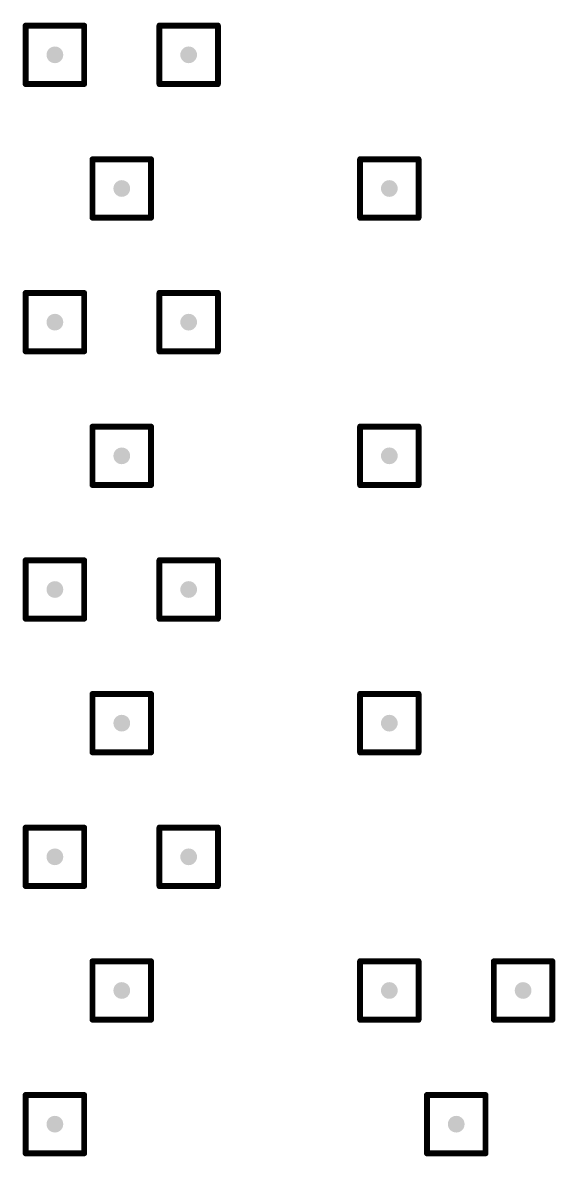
# Model space of a CAD drawing. Header units: inches. Extents: x 0 to 17, y 0 to 4.
# Drawn here: x 0.008 to 0.259, y 1.268 to 1.803 of the extents above; entities that cross this region are included whole.
import ezdxf

# ---------------------------------------------------------------- set-up
doc = ezdxf.new("R2010")
doc.units = ezdxf.units.IN
doc.header["$MEASUREMENT"] = 0
doc.layers.add('Drill Drawing', color=1, linetype='Continuous')
doc.layers.add('Via Holes', color=16, linetype='Continuous')

msp = doc.modelspace()

# ---------------------------------------------------------------- hatches: boundary and pattern name
at = {"layer": 'Via Holes'}
h = msp.add_hatch(color=7, dxfattribs=at)
edge = h.paths.add_edge_path()
edge.add_arc((0.02362, 1.7874), 0.00394, 0, 360)
h = msp.add_hatch(color=7, dxfattribs=at)
edge = h.paths.add_edge_path()
edge.add_arc((0.08661, 1.7874), 0.00394, 0, 360)
h = msp.add_hatch(color=7, dxfattribs=at)
edge = h.paths.add_edge_path()
edge.add_arc((0.05512, 1.72441), 0.00394, 0, 360)
h = msp.add_hatch(color=7, dxfattribs=at)
edge = h.paths.add_edge_path()
edge.add_arc((0.1811, 1.72441), 0.00394, 0, 360)
h = msp.add_hatch(color=7, dxfattribs=at)
edge = h.paths.add_edge_path()
edge.add_arc((0.02362, 1.66142), 0.00394, 0, 360)
h = msp.add_hatch(color=7, dxfattribs=at)
edge = h.paths.add_edge_path()
edge.add_arc((0.08661, 1.66142), 0.00394, 0, 360)
h = msp.add_hatch(color=7, dxfattribs=at)
edge = h.paths.add_edge_path()
edge.add_arc((0.05512, 1.59842), 0.00394, 0, 360)
h = msp.add_hatch(color=7, dxfattribs=at)
edge = h.paths.add_edge_path()
edge.add_arc((0.1811, 1.59842), 0.00394, 0, 360)
h = msp.add_hatch(color=7, dxfattribs=at)
edge = h.paths.add_edge_path()
edge.add_arc((0.02362, 1.53543), 0.00394, 0, 360)
h = msp.add_hatch(color=7, dxfattribs=at)
edge = h.paths.add_edge_path()
edge.add_arc((0.08661, 1.53543), 0.00394, 0, 360)
h = msp.add_hatch(color=7, dxfattribs=at)
edge = h.paths.add_edge_path()
edge.add_arc((0.05512, 1.47244), 0.00394, 0, 360)
h = msp.add_hatch(color=7, dxfattribs=at)
edge = h.paths.add_edge_path()
edge.add_arc((0.1811, 1.47244), 0.00394, 0, 360)
h = msp.add_hatch(color=7, dxfattribs=at)
edge = h.paths.add_edge_path()
edge.add_arc((0.02362, 1.40945), 0.00394, 0, 360)
h = msp.add_hatch(color=7, dxfattribs=at)
edge = h.paths.add_edge_path()
edge.add_arc((0.08661, 1.40945), 0.00394, 0, 360)
h = msp.add_hatch(color=7, dxfattribs=at)
edge = h.paths.add_edge_path()
edge.add_arc((0.05512, 1.34646), 0.00394, 0, 360)
h = msp.add_hatch(color=7, dxfattribs=at)
edge = h.paths.add_edge_path()
edge.add_arc((0.1811, 1.34646), 0.00394, 0, 360)
h = msp.add_hatch(color=7, dxfattribs=at)
edge = h.paths.add_edge_path()
edge.add_arc((0.24409, 1.34646), 0.00394, 0, 360)
h = msp.add_hatch(color=7, dxfattribs=at)
edge = h.paths.add_edge_path()
edge.add_arc((0.02362, 1.28346), 0.00394, 0, 360)
h = msp.add_hatch(color=7, dxfattribs=at)
edge = h.paths.add_edge_path()
edge.add_arc((0.2126, 1.28346), 0.00394, 0, 360)

# ---------------------------------------------------------------- linework, layer by layer
at = {"layer": 'Drill Drawing'}
for points in [[(0.00984, 1.80118, 0.00276, 0.00276, 0), (0.0374, 1.80118, 0.00276, 0.00276, 0)], [(0.00984, 1.77362, 0.00276, 0.00276, 0), (0.00984, 1.80118, 0.00276, 0.00276, 0)], [(0.0374, 1.77362, 0.00276, 0.00276, 0), (0.0374, 1.80118, 0.00276, 0.00276, 0)], [(0.07283, 1.80118, 0.00276, 0.00276, 0), (0.10039, 1.80118, 0.00276, 0.00276, 0)], [(0.07283, 1.77362, 0.00276, 0.00276, 0), (0.07283, 1.80118, 0.00276, 0.00276, 0)], [(0.10039, 1.77362, 0.00276, 0.00276, 0), (0.10039, 1.80118, 0.00276, 0.00276, 0)], [(0.00984, 1.77362, 0.00276, 0.00276, 0), (0.0374, 1.77362, 0.00276, 0.00276, 0)], [(0.07283, 1.77362, 0.00276, 0.00276, 0), (0.10039, 1.77362, 0.00276, 0.00276, 0)], [(0.04134, 1.73819, 0.00276, 0.00276, 0), (0.0689, 1.73819, 0.00276, 0.00276, 0)], [(0.04134, 1.71063, 0.00276, 0.00276, 0), (0.04134, 1.73819, 0.00276, 0.00276, 0)], [(0.0689, 1.71063, 0.00276, 0.00276, 0), (0.0689, 1.73819, 0.00276, 0.00276, 0)], [(0.16732, 1.73819, 0.00276, 0.00276, 0), (0.19488, 1.73819, 0.00276, 0.00276, 0)], [(0.16732, 1.71063, 0.00276, 0.00276, 0), (0.16732, 1.73819, 0.00276, 0.00276, 0)], [(0.19488, 1.71063, 0.00276, 0.00276, 0), (0.19488, 1.73819, 0.00276, 0.00276, 0)], [(0.04134, 1.71063, 0.00276, 0.00276, 0), (0.0689, 1.71063, 0.00276, 0.00276, 0)], [(0.16732, 1.71063, 0.00276, 0.00276, 0), (0.19488, 1.71063, 0.00276, 0.00276, 0)], [(0.00984, 1.6752, 0.00276, 0.00276, 0), (0.0374, 1.6752, 0.00276, 0.00276, 0)], [(0.00984, 1.64764, 0.00276, 0.00276, 0), (0.00984, 1.6752, 0.00276, 0.00276, 0)], [(0.0374, 1.64764, 0.00276, 0.00276, 0), (0.0374, 1.6752, 0.00276, 0.00276, 0)], [(0.07283, 1.6752, 0.00276, 0.00276, 0), (0.10039, 1.6752, 0.00276, 0.00276, 0)], [(0.07283, 1.64764, 0.00276, 0.00276, 0), (0.07283, 1.6752, 0.00276, 0.00276, 0)], [(0.10039, 1.64764, 0.00276, 0.00276, 0), (0.10039, 1.6752, 0.00276, 0.00276, 0)], [(0.00984, 1.64764, 0.00276, 0.00276, 0), (0.0374, 1.64764, 0.00276, 0.00276, 0)], [(0.07283, 1.64764, 0.00276, 0.00276, 0), (0.10039, 1.64764, 0.00276, 0.00276, 0)], [(0.04134, 1.6122, 0.00276, 0.00276, 0), (0.0689, 1.6122, 0.00276, 0.00276, 0)], [(0.04134, 1.58464, 0.00276, 0.00276, 0), (0.04134, 1.6122, 0.00276, 0.00276, 0)], [(0.0689, 1.58464, 0.00276, 0.00276, 0), (0.0689, 1.6122, 0.00276, 0.00276, 0)], [(0.16732, 1.6122, 0.00276, 0.00276, 0), (0.19488, 1.6122, 0.00276, 0.00276, 0)], [(0.16732, 1.58464, 0.00276, 0.00276, 0), (0.16732, 1.6122, 0.00276, 0.00276, 0)], [(0.19488, 1.58464, 0.00276, 0.00276, 0), (0.19488, 1.6122, 0.00276, 0.00276, 0)], [(0.04134, 1.58464, 0.00276, 0.00276, 0), (0.0689, 1.58464, 0.00276, 0.00276, 0)], [(0.16732, 1.58464, 0.00276, 0.00276, 0), (0.19488, 1.58464, 0.00276, 0.00276, 0)], [(0.00984, 1.54921, 0.00276, 0.00276, 0), (0.0374, 1.54921, 0.00276, 0.00276, 0)], [(0.00984, 1.52165, 0.00276, 0.00276, 0), (0.00984, 1.54921, 0.00276, 0.00276, 0)], [(0.0374, 1.52165, 0.00276, 0.00276, 0), (0.0374, 1.54921, 0.00276, 0.00276, 0)], [(0.07283, 1.54921, 0.00276, 0.00276, 0), (0.10039, 1.54921, 0.00276, 0.00276, 0)], [(0.07283, 1.52165, 0.00276, 0.00276, 0), (0.07283, 1.54921, 0.00276, 0.00276, 0)], [(0.10039, 1.52165, 0.00276, 0.00276, 0), (0.10039, 1.54921, 0.00276, 0.00276, 0)], [(0.00984, 1.52165, 0.00276, 0.00276, 0), (0.0374, 1.52165, 0.00276, 0.00276, 0)], [(0.07283, 1.52165, 0.00276, 0.00276, 0), (0.10039, 1.52165, 0.00276, 0.00276, 0)], [(0.04134, 1.48622, 0.00276, 0.00276, 0), (0.0689, 1.48622, 0.00276, 0.00276, 0)], [(0.04134, 1.45866, 0.00276, 0.00276, 0), (0.04134, 1.48622, 0.00276, 0.00276, 0)], [(0.0689, 1.45866, 0.00276, 0.00276, 0), (0.0689, 1.48622, 0.00276, 0.00276, 0)], [(0.16732, 1.48622, 0.00276, 0.00276, 0), (0.19488, 1.48622, 0.00276, 0.00276, 0)], [(0.16732, 1.45866, 0.00276, 0.00276, 0), (0.16732, 1.48622, 0.00276, 0.00276, 0)], [(0.19488, 1.45866, 0.00276, 0.00276, 0), (0.19488, 1.48622, 0.00276, 0.00276, 0)], [(0.04134, 1.45866, 0.00276, 0.00276, 0), (0.0689, 1.45866, 0.00276, 0.00276, 0)], [(0.16732, 1.45866, 0.00276, 0.00276, 0), (0.19488, 1.45866, 0.00276, 0.00276, 0)], [(0.00984, 1.42323, 0.00276, 0.00276, 0), (0.0374, 1.42323, 0.00276, 0.00276, 0)], [(0.00984, 1.39567, 0.00276, 0.00276, 0), (0.00984, 1.42323, 0.00276, 0.00276, 0)], [(0.0374, 1.39567, 0.00276, 0.00276, 0), (0.0374, 1.42323, 0.00276, 0.00276, 0)], [(0.07283, 1.42323, 0.00276, 0.00276, 0), (0.10039, 1.42323, 0.00276, 0.00276, 0)], [(0.07283, 1.39567, 0.00276, 0.00276, 0), (0.07283, 1.42323, 0.00276, 0.00276, 0)], [(0.10039, 1.39567, 0.00276, 0.00276, 0), (0.10039, 1.42323, 0.00276, 0.00276, 0)], [(0.00984, 1.39567, 0.00276, 0.00276, 0), (0.0374, 1.39567, 0.00276, 0.00276, 0)], [(0.07283, 1.39567, 0.00276, 0.00276, 0), (0.10039, 1.39567, 0.00276, 0.00276, 0)], [(0.04134, 1.36024, 0.00276, 0.00276, 0), (0.0689, 1.36024, 0.00276, 0.00276, 0)], [(0.04134, 1.33268, 0.00276, 0.00276, 0), (0.04134, 1.36024, 0.00276, 0.00276, 0)], [(0.0689, 1.33268, 0.00276, 0.00276, 0), (0.0689, 1.36024, 0.00276, 0.00276, 0)], [(0.16732, 1.36024, 0.00276, 0.00276, 0), (0.19488, 1.36024, 0.00276, 0.00276, 0)], [(0.16732, 1.33268, 0.00276, 0.00276, 0), (0.16732, 1.36024, 0.00276, 0.00276, 0)], [(0.19488, 1.33268, 0.00276, 0.00276, 0), (0.19488, 1.36024, 0.00276, 0.00276, 0)], [(0.23031, 1.36024, 0.00276, 0.00276, 0), (0.25787, 1.36024, 0.00276, 0.00276, 0)], [(0.23031, 1.33268, 0.00276, 0.00276, 0), (0.23031, 1.36024, 0.00276, 0.00276, 0)], [(0.25787, 1.33268, 0.00276, 0.00276, 0), (0.25787, 1.36024, 0.00276, 0.00276, 0)], [(0.04134, 1.33268, 0.00276, 0.00276, 0), (0.0689, 1.33268, 0.00276, 0.00276, 0)], [(0.16732, 1.33268, 0.00276, 0.00276, 0), (0.19488, 1.33268, 0.00276, 0.00276, 0)], [(0.23031, 1.33268, 0.00276, 0.00276, 0), (0.25787, 1.33268, 0.00276, 0.00276, 0)], [(0.00984, 1.29724, 0.00276, 0.00276, 0), (0.0374, 1.29724, 0.00276, 0.00276, 0)], [(0.00984, 1.26968, 0.00276, 0.00276, 0), (0.00984, 1.29724, 0.00276, 0.00276, 0)], [(0.0374, 1.26968, 0.00276, 0.00276, 0), (0.0374, 1.29724, 0.00276, 0.00276, 0)], [(0.19882, 1.29724, 0.00276, 0.00276, 0), (0.22638, 1.29724, 0.00276, 0.00276, 0)], [(0.19882, 1.26968, 0.00276, 0.00276, 0), (0.19882, 1.29724, 0.00276, 0.00276, 0)], [(0.22638, 1.26968, 0.00276, 0.00276, 0), (0.22638, 1.29724, 0.00276, 0.00276, 0)], [(0.00984, 1.26968, 0.00276, 0.00276, 0), (0.0374, 1.26968, 0.00276, 0.00276, 0)], [(0.19882, 1.26968, 0.00276, 0.00276, 0), (0.22638, 1.26968, 0.00276, 0.00276, 0)]]:
    msp.add_lwpolyline(points, format="xyseb", dxfattribs=at)
for points in [[(0.00915, 1.80118, 0.00138, 0.00138, 1), (0.01053, 1.80118, 0.00138, 0.00138, 1)], [(0.00915, 1.80118, 0.00138, 0.00138, 1), (0.01053, 1.80118, 0.00138, 0.00138, 1)], [(0.03671, 1.80118, 0.00138, 0.00138, 1), (0.03809, 1.80118, 0.00138, 0.00138, 1)], [(0.03671, 1.80118, 0.00138, 0.00138, 1), (0.03809, 1.80118, 0.00138, 0.00138, 1)], [(0.07215, 1.80118, 0.00138, 0.00138, 1), (0.07352, 1.80118, 0.00138, 0.00138, 1)], [(0.07215, 1.80118, 0.00138, 0.00138, 1), (0.07352, 1.80118, 0.00138, 0.00138, 1)], [(0.0997, 1.80118, 0.00138, 0.00138, 1), (0.10108, 1.80118, 0.00138, 0.00138, 1)], [(0.0997, 1.80118, 0.00138, 0.00138, 1), (0.10108, 1.80118, 0.00138, 0.00138, 1)], [(0.00915, 1.77362, 0.00138, 0.00138, 1), (0.01053, 1.77362, 0.00138, 0.00138, 1)], [(0.00915, 1.77362, 0.00138, 0.00138, 1), (0.01053, 1.77362, 0.00138, 0.00138, 1)], [(0.03671, 1.77362, 0.00138, 0.00138, 1), (0.03809, 1.77362, 0.00138, 0.00138, 1)], [(0.03671, 1.77362, 0.00138, 0.00138, 1), (0.03809, 1.77362, 0.00138, 0.00138, 1)], [(0.07215, 1.77362, 0.00138, 0.00138, 1), (0.07352, 1.77362, 0.00138, 0.00138, 1)], [(0.07215, 1.77362, 0.00138, 0.00138, 1), (0.07352, 1.77362, 0.00138, 0.00138, 1)], [(0.0997, 1.77362, 0.00138, 0.00138, 1), (0.10108, 1.77362, 0.00138, 0.00138, 1)], [(0.0997, 1.77362, 0.00138, 0.00138, 1), (0.10108, 1.77362, 0.00138, 0.00138, 1)], [(0.04065, 1.73819, 0.00138, 0.00138, 1), (0.04203, 1.73819, 0.00138, 0.00138, 1)], [(0.04065, 1.73819, 0.00138, 0.00138, 1), (0.04203, 1.73819, 0.00138, 0.00138, 1)], [(0.06821, 1.73819, 0.00138, 0.00138, 1), (0.06959, 1.73819, 0.00138, 0.00138, 1)], [(0.06821, 1.73819, 0.00138, 0.00138, 1), (0.06959, 1.73819, 0.00138, 0.00138, 1)], [(0.16663, 1.73819, 0.00138, 0.00138, 1), (0.16801, 1.73819, 0.00138, 0.00138, 1)], [(0.16663, 1.73819, 0.00138, 0.00138, 1), (0.16801, 1.73819, 0.00138, 0.00138, 1)], [(0.19419, 1.73819, 0.00138, 0.00138, 1), (0.19557, 1.73819, 0.00138, 0.00138, 1)], [(0.19419, 1.73819, 0.00138, 0.00138, 1), (0.19557, 1.73819, 0.00138, 0.00138, 1)], [(0.04065, 1.71063, 0.00138, 0.00138, 1), (0.04203, 1.71063, 0.00138, 0.00138, 1)], [(0.04065, 1.71063, 0.00138, 0.00138, 1), (0.04203, 1.71063, 0.00138, 0.00138, 1)], [(0.06821, 1.71063, 0.00138, 0.00138, 1), (0.06959, 1.71063, 0.00138, 0.00138, 1)], [(0.06821, 1.71063, 0.00138, 0.00138, 1), (0.06959, 1.71063, 0.00138, 0.00138, 1)], [(0.16663, 1.71063, 0.00138, 0.00138, 1), (0.16801, 1.71063, 0.00138, 0.00138, 1)], [(0.16663, 1.71063, 0.00138, 0.00138, 1), (0.16801, 1.71063, 0.00138, 0.00138, 1)], [(0.19419, 1.71063, 0.00138, 0.00138, 1), (0.19557, 1.71063, 0.00138, 0.00138, 1)], [(0.19419, 1.71063, 0.00138, 0.00138, 1), (0.19557, 1.71063, 0.00138, 0.00138, 1)], [(0.00915, 1.6752, 0.00138, 0.00138, 1), (0.01053, 1.6752, 0.00138, 0.00138, 1)], [(0.00915, 1.6752, 0.00138, 0.00138, 1), (0.01053, 1.6752, 0.00138, 0.00138, 1)], [(0.03671, 1.6752, 0.00138, 0.00138, 1), (0.03809, 1.6752, 0.00138, 0.00138, 1)], [(0.03671, 1.6752, 0.00138, 0.00138, 1), (0.03809, 1.6752, 0.00138, 0.00138, 1)], [(0.07215, 1.6752, 0.00138, 0.00138, 1), (0.07352, 1.6752, 0.00138, 0.00138, 1)], [(0.07215, 1.6752, 0.00138, 0.00138, 1), (0.07352, 1.6752, 0.00138, 0.00138, 1)], [(0.0997, 1.6752, 0.00138, 0.00138, 1), (0.10108, 1.6752, 0.00138, 0.00138, 1)], [(0.0997, 1.6752, 0.00138, 0.00138, 1), (0.10108, 1.6752, 0.00138, 0.00138, 1)], [(0.00915, 1.64764, 0.00138, 0.00138, 1), (0.01053, 1.64764, 0.00138, 0.00138, 1)], [(0.00915, 1.64764, 0.00138, 0.00138, 1), (0.01053, 1.64764, 0.00138, 0.00138, 1)], [(0.03671, 1.64764, 0.00138, 0.00138, 1), (0.03809, 1.64764, 0.00138, 0.00138, 1)], [(0.03671, 1.64764, 0.00138, 0.00138, 1), (0.03809, 1.64764, 0.00138, 0.00138, 1)], [(0.07215, 1.64764, 0.00138, 0.00138, 1), (0.07352, 1.64764, 0.00138, 0.00138, 1)], [(0.07215, 1.64764, 0.00138, 0.00138, 1), (0.07352, 1.64764, 0.00138, 0.00138, 1)], [(0.0997, 1.64764, 0.00138, 0.00138, 1), (0.10108, 1.64764, 0.00138, 0.00138, 1)], [(0.0997, 1.64764, 0.00138, 0.00138, 1), (0.10108, 1.64764, 0.00138, 0.00138, 1)], [(0.04065, 1.6122, 0.00138, 0.00138, 1), (0.04203, 1.6122, 0.00138, 0.00138, 1)], [(0.04065, 1.6122, 0.00138, 0.00138, 1), (0.04203, 1.6122, 0.00138, 0.00138, 1)], [(0.06821, 1.6122, 0.00138, 0.00138, 1), (0.06959, 1.6122, 0.00138, 0.00138, 1)], [(0.06821, 1.6122, 0.00138, 0.00138, 1), (0.06959, 1.6122, 0.00138, 0.00138, 1)], [(0.16663, 1.6122, 0.00138, 0.00138, 1), (0.16801, 1.6122, 0.00138, 0.00138, 1)], [(0.16663, 1.6122, 0.00138, 0.00138, 1), (0.16801, 1.6122, 0.00138, 0.00138, 1)], [(0.19419, 1.6122, 0.00138, 0.00138, 1), (0.19557, 1.6122, 0.00138, 0.00138, 1)], [(0.19419, 1.6122, 0.00138, 0.00138, 1), (0.19557, 1.6122, 0.00138, 0.00138, 1)], [(0.04065, 1.58464, 0.00138, 0.00138, 1), (0.04203, 1.58464, 0.00138, 0.00138, 1)], [(0.04065, 1.58464, 0.00138, 0.00138, 1), (0.04203, 1.58464, 0.00138, 0.00138, 1)], [(0.06821, 1.58464, 0.00138, 0.00138, 1), (0.06959, 1.58464, 0.00138, 0.00138, 1)], [(0.06821, 1.58464, 0.00138, 0.00138, 1), (0.06959, 1.58464, 0.00138, 0.00138, 1)], [(0.16663, 1.58464, 0.00138, 0.00138, 1), (0.16801, 1.58464, 0.00138, 0.00138, 1)], [(0.16663, 1.58464, 0.00138, 0.00138, 1), (0.16801, 1.58464, 0.00138, 0.00138, 1)], [(0.19419, 1.58464, 0.00138, 0.00138, 1), (0.19557, 1.58464, 0.00138, 0.00138, 1)], [(0.19419, 1.58464, 0.00138, 0.00138, 1), (0.19557, 1.58464, 0.00138, 0.00138, 1)], [(0.00915, 1.54921, 0.00138, 0.00138, 1), (0.01053, 1.54921, 0.00138, 0.00138, 1)], [(0.00915, 1.54921, 0.00138, 0.00138, 1), (0.01053, 1.54921, 0.00138, 0.00138, 1)], [(0.03671, 1.54921, 0.00138, 0.00138, 1), (0.03809, 1.54921, 0.00138, 0.00138, 1)], [(0.03671, 1.54921, 0.00138, 0.00138, 1), (0.03809, 1.54921, 0.00138, 0.00138, 1)], [(0.07215, 1.54921, 0.00138, 0.00138, 1), (0.07352, 1.54921, 0.00138, 0.00138, 1)], [(0.07215, 1.54921, 0.00138, 0.00138, 1), (0.07352, 1.54921, 0.00138, 0.00138, 1)], [(0.0997, 1.54921, 0.00138, 0.00138, 1), (0.10108, 1.54921, 0.00138, 0.00138, 1)], [(0.0997, 1.54921, 0.00138, 0.00138, 1), (0.10108, 1.54921, 0.00138, 0.00138, 1)], [(0.00915, 1.52165, 0.00138, 0.00138, 1), (0.01053, 1.52165, 0.00138, 0.00138, 1)], [(0.00915, 1.52165, 0.00138, 0.00138, 1), (0.01053, 1.52165, 0.00138, 0.00138, 1)], [(0.03671, 1.52165, 0.00138, 0.00138, 1), (0.03809, 1.52165, 0.00138, 0.00138, 1)], [(0.03671, 1.52165, 0.00138, 0.00138, 1), (0.03809, 1.52165, 0.00138, 0.00138, 1)], [(0.07215, 1.52165, 0.00138, 0.00138, 1), (0.07352, 1.52165, 0.00138, 0.00138, 1)], [(0.07215, 1.52165, 0.00138, 0.00138, 1), (0.07352, 1.52165, 0.00138, 0.00138, 1)], [(0.0997, 1.52165, 0.00138, 0.00138, 1), (0.10108, 1.52165, 0.00138, 0.00138, 1)], [(0.0997, 1.52165, 0.00138, 0.00138, 1), (0.10108, 1.52165, 0.00138, 0.00138, 1)], [(0.04065, 1.48622, 0.00138, 0.00138, 1), (0.04203, 1.48622, 0.00138, 0.00138, 1)], [(0.04065, 1.48622, 0.00138, 0.00138, 1), (0.04203, 1.48622, 0.00138, 0.00138, 1)], [(0.06821, 1.48622, 0.00138, 0.00138, 1), (0.06959, 1.48622, 0.00138, 0.00138, 1)], [(0.06821, 1.48622, 0.00138, 0.00138, 1), (0.06959, 1.48622, 0.00138, 0.00138, 1)], [(0.16663, 1.48622, 0.00138, 0.00138, 1), (0.16801, 1.48622, 0.00138, 0.00138, 1)], [(0.16663, 1.48622, 0.00138, 0.00138, 1), (0.16801, 1.48622, 0.00138, 0.00138, 1)], [(0.19419, 1.48622, 0.00138, 0.00138, 1), (0.19557, 1.48622, 0.00138, 0.00138, 1)], [(0.19419, 1.48622, 0.00138, 0.00138, 1), (0.19557, 1.48622, 0.00138, 0.00138, 1)], [(0.04065, 1.45866, 0.00138, 0.00138, 1), (0.04203, 1.45866, 0.00138, 0.00138, 1)], [(0.04065, 1.45866, 0.00138, 0.00138, 1), (0.04203, 1.45866, 0.00138, 0.00138, 1)], [(0.06821, 1.45866, 0.00138, 0.00138, 1), (0.06959, 1.45866, 0.00138, 0.00138, 1)], [(0.06821, 1.45866, 0.00138, 0.00138, 1), (0.06959, 1.45866, 0.00138, 0.00138, 1)], [(0.16663, 1.45866, 0.00138, 0.00138, 1), (0.16801, 1.45866, 0.00138, 0.00138, 1)], [(0.16663, 1.45866, 0.00138, 0.00138, 1), (0.16801, 1.45866, 0.00138, 0.00138, 1)], [(0.19419, 1.45866, 0.00138, 0.00138, 1), (0.19557, 1.45866, 0.00138, 0.00138, 1)], [(0.19419, 1.45866, 0.00138, 0.00138, 1), (0.19557, 1.45866, 0.00138, 0.00138, 1)], [(0.00915, 1.42323, 0.00138, 0.00138, 1), (0.01053, 1.42323, 0.00138, 0.00138, 1)], [(0.00915, 1.42323, 0.00138, 0.00138, 1), (0.01053, 1.42323, 0.00138, 0.00138, 1)], [(0.03671, 1.42323, 0.00138, 0.00138, 1), (0.03809, 1.42323, 0.00138, 0.00138, 1)], [(0.03671, 1.42323, 0.00138, 0.00138, 1), (0.03809, 1.42323, 0.00138, 0.00138, 1)], [(0.07215, 1.42323, 0.00138, 0.00138, 1), (0.07352, 1.42323, 0.00138, 0.00138, 1)], [(0.07215, 1.42323, 0.00138, 0.00138, 1), (0.07352, 1.42323, 0.00138, 0.00138, 1)], [(0.0997, 1.42323, 0.00138, 0.00138, 1), (0.10108, 1.42323, 0.00138, 0.00138, 1)], [(0.0997, 1.42323, 0.00138, 0.00138, 1), (0.10108, 1.42323, 0.00138, 0.00138, 1)], [(0.00915, 1.39567, 0.00138, 0.00138, 1), (0.01053, 1.39567, 0.00138, 0.00138, 1)], [(0.00915, 1.39567, 0.00138, 0.00138, 1), (0.01053, 1.39567, 0.00138, 0.00138, 1)], [(0.03671, 1.39567, 0.00138, 0.00138, 1), (0.03809, 1.39567, 0.00138, 0.00138, 1)], [(0.03671, 1.39567, 0.00138, 0.00138, 1), (0.03809, 1.39567, 0.00138, 0.00138, 1)], [(0.07215, 1.39567, 0.00138, 0.00138, 1), (0.07352, 1.39567, 0.00138, 0.00138, 1)], [(0.07215, 1.39567, 0.00138, 0.00138, 1), (0.07352, 1.39567, 0.00138, 0.00138, 1)], [(0.0997, 1.39567, 0.00138, 0.00138, 1), (0.10108, 1.39567, 0.00138, 0.00138, 1)], [(0.0997, 1.39567, 0.00138, 0.00138, 1), (0.10108, 1.39567, 0.00138, 0.00138, 1)], [(0.04065, 1.36024, 0.00138, 0.00138, 1), (0.04203, 1.36024, 0.00138, 0.00138, 1)], [(0.04065, 1.36024, 0.00138, 0.00138, 1), (0.04203, 1.36024, 0.00138, 0.00138, 1)], [(0.06821, 1.36024, 0.00138, 0.00138, 1), (0.06959, 1.36024, 0.00138, 0.00138, 1)], [(0.06821, 1.36024, 0.00138, 0.00138, 1), (0.06959, 1.36024, 0.00138, 0.00138, 1)], [(0.16663, 1.36024, 0.00138, 0.00138, 1), (0.16801, 1.36024, 0.00138, 0.00138, 1)], [(0.16663, 1.36024, 0.00138, 0.00138, 1), (0.16801, 1.36024, 0.00138, 0.00138, 1)], [(0.19419, 1.36024, 0.00138, 0.00138, 1), (0.19557, 1.36024, 0.00138, 0.00138, 1)], [(0.19419, 1.36024, 0.00138, 0.00138, 1), (0.19557, 1.36024, 0.00138, 0.00138, 1)], [(0.22963, 1.36024, 0.00138, 0.00138, 1), (0.231, 1.36024, 0.00138, 0.00138, 1)], [(0.22963, 1.36024, 0.00138, 0.00138, 1), (0.231, 1.36024, 0.00138, 0.00138, 1)], [(0.25718, 1.36024, 0.00138, 0.00138, 1), (0.25856, 1.36024, 0.00138, 0.00138, 1)], [(0.25718, 1.36024, 0.00138, 0.00138, 1), (0.25856, 1.36024, 0.00138, 0.00138, 1)], [(0.04065, 1.33268, 0.00138, 0.00138, 1), (0.04203, 1.33268, 0.00138, 0.00138, 1)], [(0.04065, 1.33268, 0.00138, 0.00138, 1), (0.04203, 1.33268, 0.00138, 0.00138, 1)], [(0.06821, 1.33268, 0.00138, 0.00138, 1), (0.06959, 1.33268, 0.00138, 0.00138, 1)], [(0.06821, 1.33268, 0.00138, 0.00138, 1), (0.06959, 1.33268, 0.00138, 0.00138, 1)], [(0.16663, 1.33268, 0.00138, 0.00138, 1), (0.16801, 1.33268, 0.00138, 0.00138, 1)], [(0.16663, 1.33268, 0.00138, 0.00138, 1), (0.16801, 1.33268, 0.00138, 0.00138, 1)], [(0.19419, 1.33268, 0.00138, 0.00138, 1), (0.19557, 1.33268, 0.00138, 0.00138, 1)], [(0.19419, 1.33268, 0.00138, 0.00138, 1), (0.19557, 1.33268, 0.00138, 0.00138, 1)], [(0.22963, 1.33268, 0.00138, 0.00138, 1), (0.231, 1.33268, 0.00138, 0.00138, 1)], [(0.22963, 1.33268, 0.00138, 0.00138, 1), (0.231, 1.33268, 0.00138, 0.00138, 1)], [(0.25718, 1.33268, 0.00138, 0.00138, 1), (0.25856, 1.33268, 0.00138, 0.00138, 1)], [(0.25718, 1.33268, 0.00138, 0.00138, 1), (0.25856, 1.33268, 0.00138, 0.00138, 1)], [(0.00915, 1.29724, 0.00138, 0.00138, 1), (0.01053, 1.29724, 0.00138, 0.00138, 1)], [(0.00915, 1.29724, 0.00138, 0.00138, 1), (0.01053, 1.29724, 0.00138, 0.00138, 1)], [(0.03671, 1.29724, 0.00138, 0.00138, 1), (0.03809, 1.29724, 0.00138, 0.00138, 1)], [(0.03671, 1.29724, 0.00138, 0.00138, 1), (0.03809, 1.29724, 0.00138, 0.00138, 1)], [(0.19813, 1.29724, 0.00138, 0.00138, 1), (0.19951, 1.29724, 0.00138, 0.00138, 1)], [(0.19813, 1.29724, 0.00138, 0.00138, 1), (0.19951, 1.29724, 0.00138, 0.00138, 1)], [(0.22569, 1.29724, 0.00138, 0.00138, 1), (0.22707, 1.29724, 0.00138, 0.00138, 1)], [(0.22569, 1.29724, 0.00138, 0.00138, 1), (0.22707, 1.29724, 0.00138, 0.00138, 1)], [(0.00915, 1.26968, 0.00138, 0.00138, 1), (0.01053, 1.26968, 0.00138, 0.00138, 1)], [(0.00915, 1.26968, 0.00138, 0.00138, 1), (0.01053, 1.26968, 0.00138, 0.00138, 1)], [(0.03671, 1.26968, 0.00138, 0.00138, 1), (0.03809, 1.26968, 0.00138, 0.00138, 1)], [(0.03671, 1.26968, 0.00138, 0.00138, 1), (0.03809, 1.26968, 0.00138, 0.00138, 1)], [(0.19813, 1.26968, 0.00138, 0.00138, 1), (0.19951, 1.26968, 0.00138, 0.00138, 1)], [(0.19813, 1.26968, 0.00138, 0.00138, 1), (0.19951, 1.26968, 0.00138, 0.00138, 1)], [(0.22569, 1.26968, 0.00138, 0.00138, 1), (0.22707, 1.26968, 0.00138, 0.00138, 1)], [(0.22569, 1.26968, 0.00138, 0.00138, 1), (0.22707, 1.26968, 0.00138, 0.00138, 1)]]:
    msp.add_lwpolyline(points, format="xyseb", close=True, dxfattribs=at)

doc.saveas('drawing.dxf')
